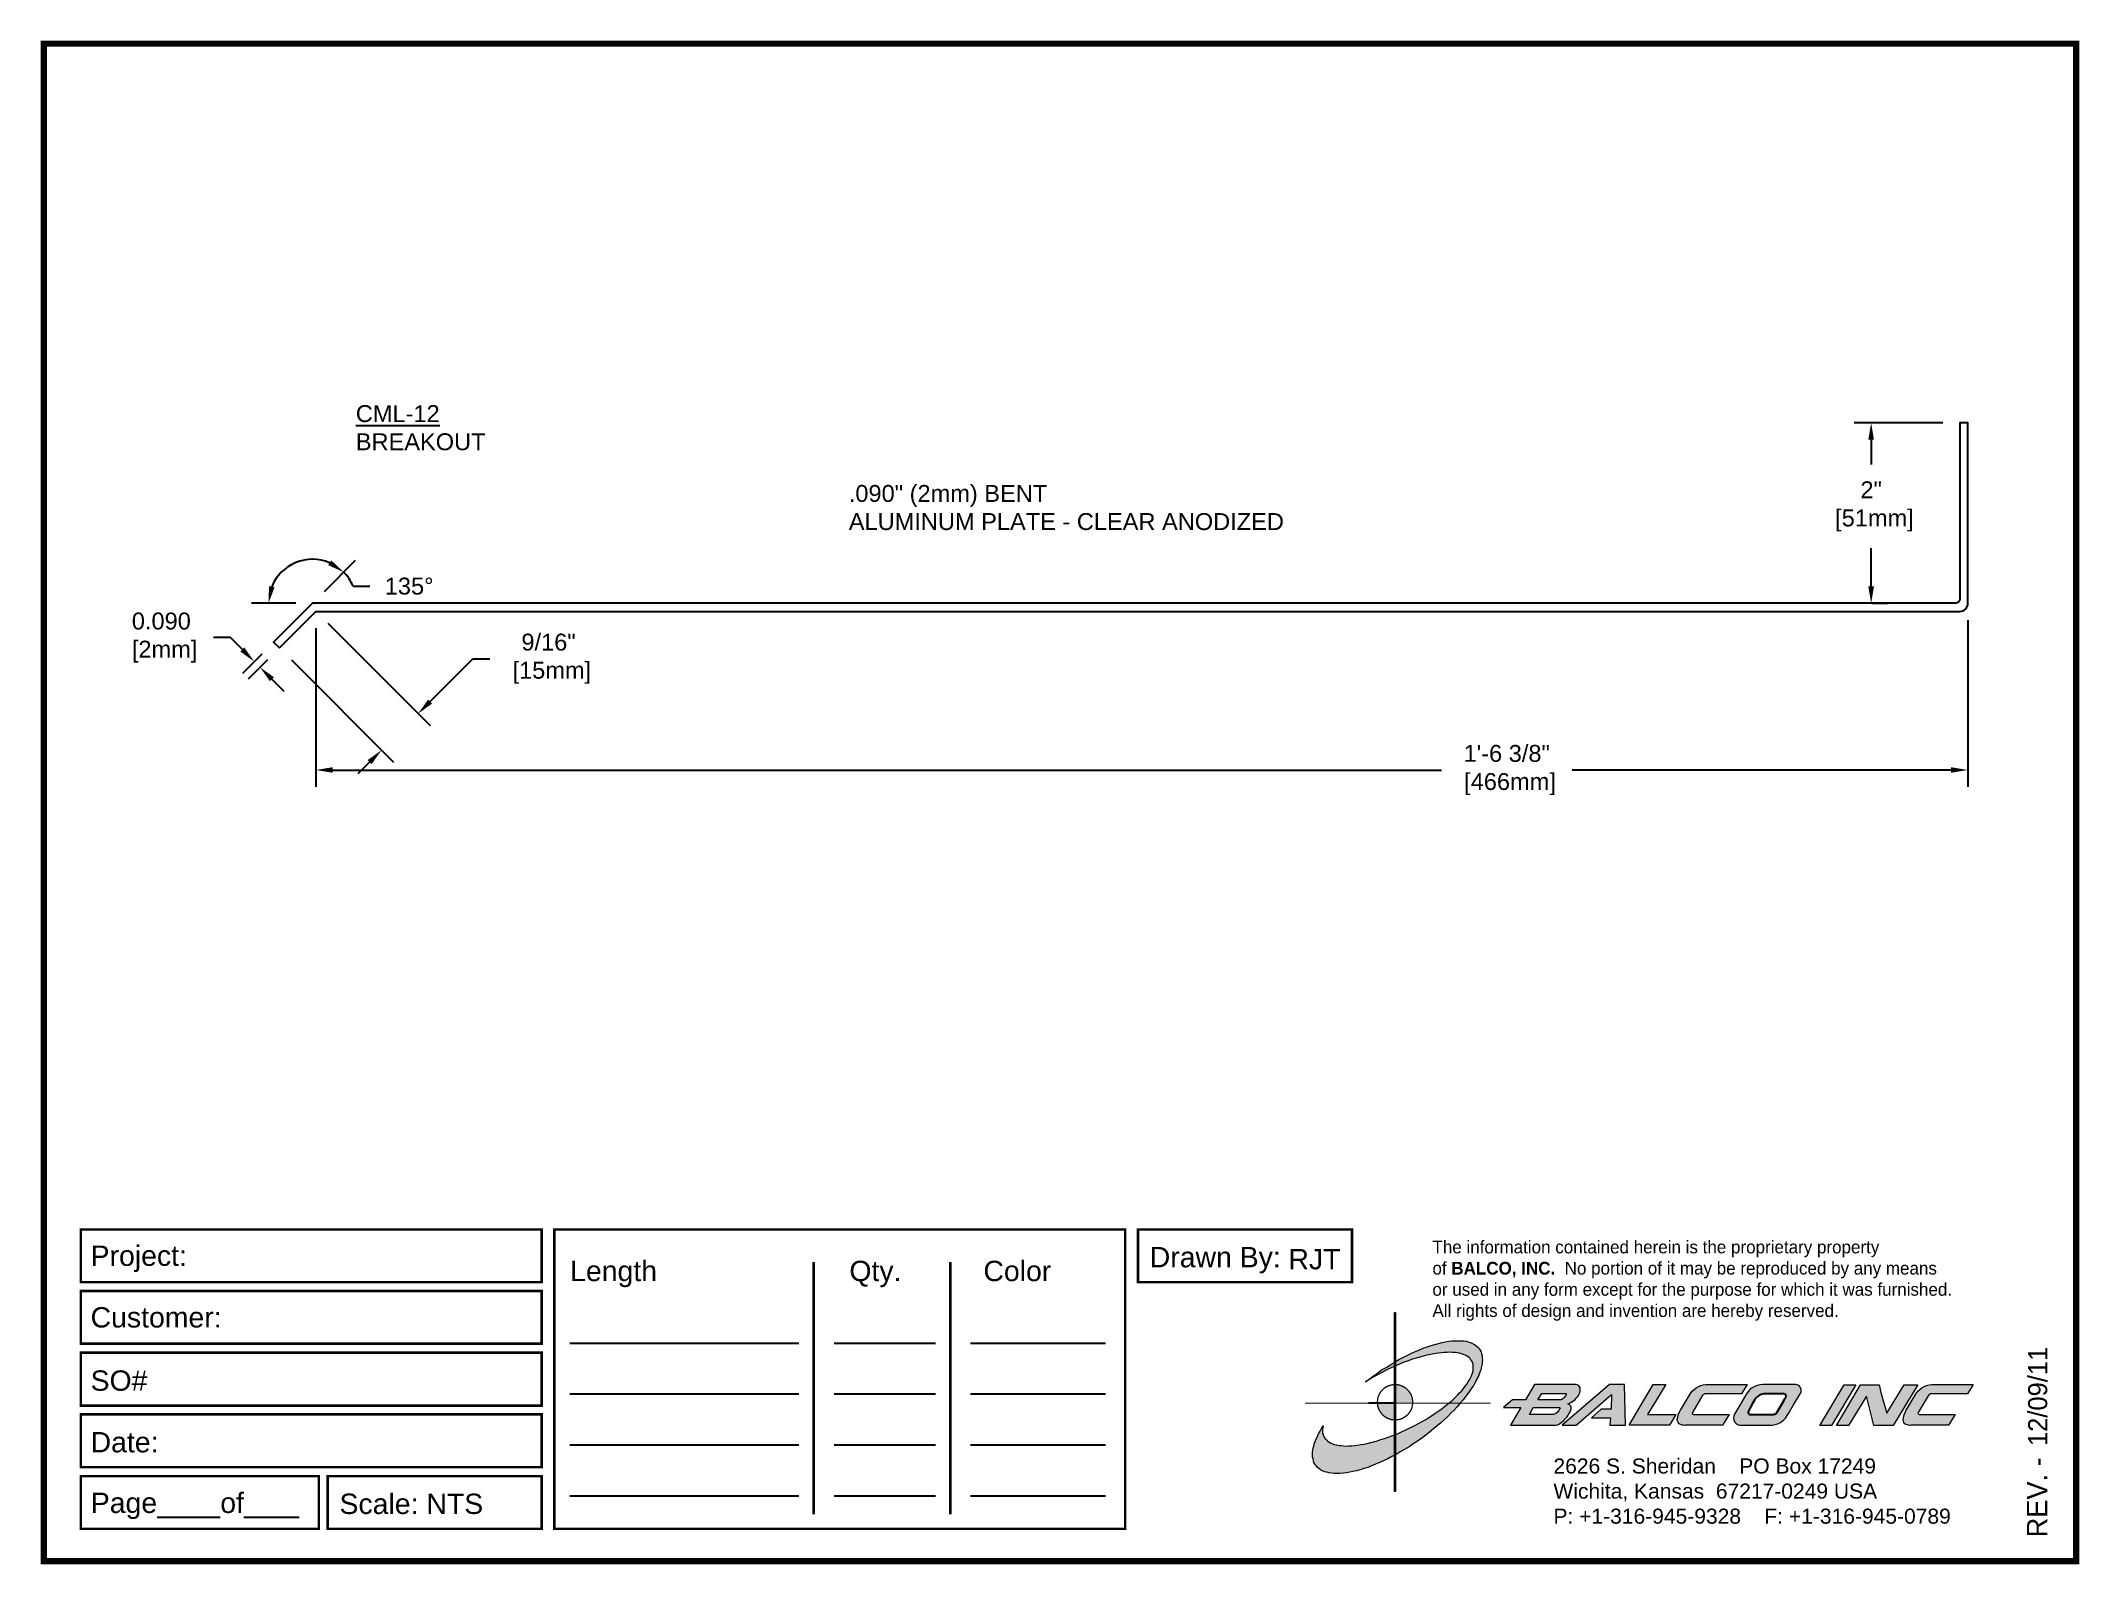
# Paper-space layout 'Breakout' of a CAD drawing. Header units: inches. Extents: x 0 to 10, y 0 to 7.5.
# The model-space entities are those that its viewports show. They can reach past a viewport. Long polylines and large blocks are cut down to what shows.
import ezdxf

# ---------------------------------------------------------------- set-up
doc = ezdxf.new("R2010")
doc.units = ezdxf.units.IN
doc.header["$MEASUREMENT"] = 0
for name, color, linetype in [('Border', 7, 'Continuous'), ('Dimensions', 3, 'Continuous'), ('Metals', 7, 'Continuous'), ('TEXT', 2, 'Continuous')]:
    doc.layers.add(name, color=color, linetype=linetype)
doc.styles.add('ARIAL', font='arial.ttf')
doc.styles.add('Copyright', font='ERASDEMI.TTF')
doc.dimstyles.new('Arial', dxfattribs={"dimtxt": 0.1875, "dimasz": 0.1875, "dimexe": 0.1875, "dimexo": 0.1875, "dimgap": 0.1875, "dimtad": 0, "dimtih": 1, "dimtoh": 1, "dimdec": 4, "dimzin": 3, "dimdsep": 46, "dimlunit": 4, "dimtxsty": 'ARIAL', "dimcen": 0.1875, "dimadec": 0, "dimazin": 0, "dimtfac": 1, "dimtdec": 4, "dimtofl": 0, "dimtmove": 0, "dimatfit": 3, "dimfxl": 0, "dimfrac": 2, "dimtolj": 1, "dimtzin": 0, "dimarcsym": 0})

# ---------------------------------------------------------------- blocks, each defined once
blk = doc.blocks.new('ACADlogo')
h = blk.add_hatch(color=256)
h.paths.add_polyline_path([(-3.346, 1.223), (-3.351, 1.223), (-3.351, 0.979), (-3.346, 0.982)])
h.paths.add_polyline_path([(-3.346, 0.961), (-3.351, 0.959), (-3.351, 0.868), (-3.346, 0.868)])
h.paths.add_polyline_path([(-3.346, 0.777), (-3.351, 0.777), (-3.351, 0.699), (-3.351, 0.695), (-3.35, 0.695), (-3.346, 0.695)])
h.paths.add_polyline_path([(-3.346, 0.864), (-3.346, 0.868), (-3.35, 0.868), (-3.351, 0.868), (-3.351, 0.777), (-3.346, 0.777), (-3.346, 0.778), (-3.348, 0.778)])
h.paths.add_polyline_path([(-3.346, 0.524), (-3.351, 0.521), (-3.351, 0.342), (-3.346, 0.342)])
h.paths.add_polyline_path([(-3.346, 0.695), (-3.351, 0.695), (-3.351, 0.621), (-3.346, 0.623)])
h.paths.add_polyline_path([(-3.346, 0.623), (-3.351, 0.621), (-3.351, 0.521), (-3.346, 0.524)])
h.paths.add_polyline_path([(-3.346, 0.982), (-3.351, 0.979), (-3.351, 0.959), (-3.346, 0.961)])
h = blk.add_hatch(color=175)
h.paths.add_polyline_path([(-3.518, 0.573), (-3.534, 0.571), (-3.548, 0.569), (-3.562, 0.567), (-3.576, 0.567), (-3.589, 0.566), (-3.602, 0.567), (-3.614, 0.568), (-3.625, 0.569), (-3.636, 0.572), (-3.646, 0.574), (-3.656, 0.577), (-3.664, 0.581), (-3.673, 0.585), (-3.679, 0.589), (-3.685, 0.595), (-3.688, 0.598), (-3.691, 0.6), (-3.695, 0.607), (-3.699, 0.614), (-3.703, 0.621), (-3.704, 0.626), (-3.705, 0.631), (-3.706, 0.637), (-3.706, 0.642), (-3.705, 0.648), (-3.705, 0.653), (-3.703, 0.659), (-3.702, 0.665), (-3.71, 0.652), (-3.717, 0.639), (-3.725, 0.626), (-3.731, 0.613), (-3.737, 0.601), (-3.741, 0.589), (-3.746, 0.577), (-3.749, 0.566), (-3.751, 0.555), (-3.753, 0.544), (-3.754, 0.538), (-3.754, 0.533), (-3.755, 0.523), (-3.754, 0.513), (-3.753, 0.508), (-3.752, 0.503), (-3.75, 0.494), (-3.748, 0.486), (-3.743, 0.477), (-3.74, 0.473), (-3.738, 0.469), (-3.734, 0.465), (-3.73, 0.461), (-3.723, 0.455), (-3.715, 0.449), (-3.706, 0.445), (-3.695, 0.44), (-3.685, 0.437), (-3.674, 0.434), (-3.661, 0.432), (-3.648, 0.431), (-3.634, 0.431), (-3.62, 0.431), (-3.604, 0.433), (-3.588, 0.435), (-3.572, 0.438), (-3.556, 0.441), (-3.538, 0.445), (-3.52, 0.449), (-3.503, 0.456), (-3.483, 0.461), (-3.464, 0.469), (-3.445, 0.477), (-3.426, 0.485), (-3.406, 0.494), (-3.385, 0.503), (-3.364, 0.514), (-3.351, 0.521), (-3.351, 0.621), (-3.364, 0.616), (-3.382, 0.609), (-3.4, 0.603), (-3.418, 0.598), (-3.436, 0.592), (-3.453, 0.587), (-3.47, 0.583), (-3.486, 0.579), (-3.503, 0.576)])
h.paths.add_polyline_path([(-3.215, 0.687), (-3.251, 0.667), (-3.289, 0.649), (-3.327, 0.631), (-3.345, 0.623), (-3.346, 0.623), (-3.346, 0.524), (-3.343, 0.525), (-3.323, 0.537), (-3.302, 0.549), (-3.28, 0.563), (-3.259, 0.577), (-3.238, 0.59), (-3.218, 0.605), (-3.198, 0.62), (-3.179, 0.635), (-3.16, 0.65), (-3.141, 0.665), (-3.123, 0.681), (-3.106, 0.696), (-3.089, 0.712), (-3.074, 0.727), (-3.058, 0.743), (-3.043, 0.759), (-3.03, 0.775), (-3.028, 0.777), (-3.085, 0.777), (-3.091, 0.772), (-3.105, 0.761), (-3.118, 0.75), (-3.134, 0.739), (-3.149, 0.729), (-3.165, 0.718), (-3.182, 0.707), (-3.198, 0.697)])
h.paths.add_polyline_path([(-2.921, 1.009), (-2.922, 1.015), (-2.924, 1.02), (-2.926, 1.029), (-2.931, 1.038), (-2.934, 1.043), (-2.936, 1.047), (-2.94, 1.05), (-2.943, 1.054), (-2.951, 1.06), (-2.959, 1.066), (-2.968, 1.071), (-2.978, 1.075), (-2.989, 1.079), (-3, 1.081), (-3.013, 1.083), (-3.026, 1.084), (-3.04, 1.084), (-3.054, 1.084), (-3.07, 1.083), (-3.085, 1.081), (-3.102, 1.079), (-3.118, 1.075), (-3.136, 1.07), (-3.153, 1.066), (-3.171, 1.06), (-3.191, 1.054), (-3.21, 1.047), (-3.229, 1.039), (-3.248, 1.031), (-3.268, 1.022), (-3.289, 1.012), (-3.31, 1.002), (-3.33, 0.991), (-3.346, 0.982), (-3.346, 0.961), (-3.342, 0.962), (-3.323, 0.971), (-3.305, 0.978), (-3.287, 0.984), (-3.268, 0.991), (-3.251, 0.996), (-3.234, 1.002), (-3.216, 1.007), (-3.199, 1.011), (-3.182, 1.015), (-3.167, 1.018), (-3.15, 1.021), (-3.136, 1.023), (-3.121, 1.025), (-3.107, 1.026), (-3.093, 1.026), (-3.079, 1.027), (-3.067, 1.026), (-3.054, 1.026), (-3.043, 1.025), (-3.032, 1.022), (-3.022, 1.02), (-3.013, 1.016), (-3.004, 1.013), (-2.997, 1.009), (-2.989, 1.005), (-2.983, 0.999), (-2.98, 0.996), (-2.978, 0.994), (-2.973, 0.987), (-2.969, 0.981), (-2.967, 0.973), (-2.965, 0.965), (-2.964, 0.957), (-2.964, 0.949), (-2.964, 0.944), (-2.965, 0.94), (-2.967, 0.93), (-2.969, 0.921), (-2.973, 0.911), (-2.978, 0.901), (-2.983, 0.891), (-2.989, 0.881), (-2.996, 0.871), (-3.004, 0.86), (-3.012, 0.849), (-3.021, 0.838), (-3.032, 0.827), (-3.042, 0.816), (-3.053, 0.805), (-3.065, 0.794), (-3.077, 0.783), (-3.085, 0.777), (-3.028, 0.777), (-3.016, 0.791), (-3.004, 0.806), (-2.992, 0.822), (-2.981, 0.837), (-2.971, 0.852), (-2.962, 0.866), (-2.954, 0.882), (-2.946, 0.896), (-2.939, 0.91), (-2.934, 0.924), (-2.929, 0.938), (-2.926, 0.944), (-2.925, 0.951), (-2.922, 0.963), (-2.92, 0.975), (-2.92, 0.982), (-2.919, 0.987), (-2.92, 0.999), (-2.92, 1.005)])
h.paths.add_polyline_path([(-3.372, 0.966), (-3.393, 0.953), (-3.415, 0.94), (-3.435, 0.925), (-3.455, 0.911), (-3.475, 0.897), (-3.494, 0.882), (-3.468, 0.898), (-3.439, 0.915), (-3.41, 0.93), (-3.396, 0.938), (-3.38, 0.945), (-3.351, 0.959), (-3.351, 0.979)])
h = blk.add_hatch(color=256)
h.paths.add_polyline_path([(-3.268, 0.814), (-3.27, 0.819), (-3.273, 0.824), (-3.276, 0.828), (-3.279, 0.833), (-3.282, 0.837), (-3.286, 0.841), (-3.29, 0.845), (-3.294, 0.849), (-3.298, 0.852), (-3.303, 0.855), (-3.308, 0.858), (-3.313, 0.86), (-3.318, 0.863), (-3.323, 0.864), (-3.328, 0.866), (-3.334, 0.867), (-3.339, 0.868), (-3.345, 0.868), (-3.346, 0.868), (-3.346, 0.777), (-3.335, 0.777), (-3.262, 0.777), (-3.262, 0.781), (-3.262, 0.787), (-3.263, 0.792), (-3.264, 0.798), (-3.265, 0.803), (-3.266, 0.808)])
h.paths.add_polyline_path([(-3.351, 0.777), (-3.436, 0.777), (-3.435, 0.773), (-3.435, 0.768), (-3.434, 0.762), (-3.432, 0.757), (-3.431, 0.752), (-3.428, 0.747), (-3.426, 0.742), (-3.423, 0.737), (-3.42, 0.732), (-3.417, 0.728), (-3.414, 0.723), (-3.41, 0.719), (-3.406, 0.716), (-3.401, 0.712), (-3.397, 0.709), (-3.392, 0.706), (-3.387, 0.704), (-3.382, 0.701), (-3.377, 0.699), (-3.372, 0.698), (-3.367, 0.696), (-3.361, 0.695), (-3.356, 0.695), (-3.351, 0.695)])
h.paths.add_polyline_path([(-3.346, 0.868), (-3.35, 0.868), (-3.351, 0.868), (-3.351, 0.777), (-3.346, 0.777)])
h = blk.add_hatch(color=256)
h.paths.add_polyline_path([(-2.438, 0.844, 0.412988), (-2.461, 0.869), (-2.663, 0.869), (-2.707, 0.794), (-2.771, 0.794), (-2.815, 0.755), (-2.73, 0.755), (-2.781, 0.668), (-2.563, 0.668, 0.107996), (-2.538, 0.677, 0.108939), (-2.494, 0.724, 0.080345), (-2.483, 0.745, 0.419497), (-2.499, 0.773, 0.149928), (-2.447, 0.815, 0.134283)])
h.paths.add_polyline_path([(-2.507, 0.821, -0.209012), (-2.532, 0.794), (-2.538, 0.794), (-2.646, 0.794), (-2.627, 0.825), (-2.51, 0.825, -0.56619)], flags=16)
h.paths.add_polyline_path([(-2.538, 0.75, -0.241309), (-2.569, 0.722), (-2.688, 0.722), (-2.669, 0.755), (-2.541, 0.755, -0.56619)], flags=16)
for points in [[(-2.285, 0.819), (-2.287, 0.748), (-2.335, 0.748), (-2.383, 0.705), (-2.29, 0.705), (-2.292, 0.668), (-2.215, 0.668), (-2.221, 0.869), (-2.295, 0.869), (-2.527, 0.668), (-2.458, 0.668)], [(-2.018, 0.869), (-2.079, 0.869), (-2.198, 0.668), (-2, 0.668), (-1.968, 0.722), (-2.107, 0.722), (-2.085, 0.759), (-2.064, 0.794)], [(-1.617, 0.869), (-1.807, 0.869, 0.270182), (-1.896, 0.825), (-1.946, 0.742, 0.109019), (-1.961, 0.695, 0.340665), (-1.945, 0.672, 0.129907), (-1.923, 0.668), (-1.738, 0.668), (-1.706, 0.722), (-1.878, 0.722), (-1.882, 0.722, -0.601242), (-1.887, 0.731), (-1.838, 0.813, -0.253048), (-1.821, 0.823), (-1.645, 0.823)], [(-1.083, 0.867), (-1.14, 0.867), (-1.261, 0.667), (-1.26, 0.667), (-1.202, 0.667)], [(-0.96, 0.83), (-0.969, 0.867), (-1.061, 0.867), (-1.179, 0.667), (-1.12, 0.667), (-1.031, 0.812), (-0.995, 0.667), (-0.9, 0.667), (-0.778, 0.867), (-0.846, 0.867), (-0.931, 0.727), (-0.951, 0.795)], [(-0.507, 0.869), (-0.697, 0.869, 0.270182), (-0.786, 0.825), (-0.836, 0.742, 0.109019), (-0.85, 0.695, 0.340665), (-0.835, 0.672, 0.129907), (-0.812, 0.668), (-0.628, 0.668), (-0.595, 0.722), (-0.768, 0.722), (-0.772, 0.722, -0.601242), (-0.777, 0.731), (-0.728, 0.813, -0.253048), (-0.71, 0.823), (-0.534, 0.823)], [(-3.346, 0.623), (-3.351, 0.621), (-3.351, 0.521), (-3.346, 0.524)]]:
    blk.add_hatch(color=256).paths.add_polyline_path(points)
h = blk.add_hatch(color=256)
h.paths.add_polyline_path([(-1.377, 0.868), (-1.383, 0.868), (-1.383, 0.868), (-1.44, 0.868), (-1.492, 0.868), (-1.541, 0.868, 0.297712), (-1.628, 0.811), (-1.68, 0.723, 0.585116), (-1.646, 0.668), (-1.506, 0.668, 0.210586), (-1.429, 0.703), (-1.415, 0.726), (-1.389, 0.769), (-1.352, 0.831, 0.4352)])
h.paths.add_polyline_path([(-1.437, 0.823, -0.603783), (-1.428, 0.805), (-1.431, 0.801), (-1.434, 0.796), (-1.438, 0.789), (-1.474, 0.728, -0.229001), (-1.489, 0.722), (-1.494, 0.722), (-1.501, 0.722), (-1.597, 0.722), (-1.604, 0.722, -0.492401), (-1.613, 0.734), (-1.601, 0.757), (-1.591, 0.775), (-1.582, 0.791, -0.238368), (-1.535, 0.823)], flags=16)
for q in [(-3.48, 0.777), (-3.351, 0.642)]:
    blk.add_line((-3.351, 0.777), q)
at = {"color": 7, "lineweight": 0}
for points in [[(-3.351, 1.223), (-3.346, 1.223), (-3.346, 0.342), (-3.351, 0.342), (-3.351, 1.223)], [(-2.292, 0.668), (-2.215, 0.668), (-2.221, 0.869), (-2.295, 0.869), (-2.527, 0.668), (-2.458, 0.668), (-2.285, 0.819), (-2.287, 0.748), (-2.286, 0.748), (-2.335, 0.748), (-2.383, 0.705), (-2.29, 0.705), (-2.292, 0.668), (-2.292, 0.668)], [(-2.198, 0.668), (-2.079, 0.869), (-2.018, 0.869), (-2.064, 0.794), (-2.085, 0.759), (-2.107, 0.722), (-1.968, 0.722), (-2, 0.668), (-2.198, 0.668), (-2.198, 0.668)], [(-1.383, 0.868), (-1.383, 0.868)], [(-1.261, 0.667), (-1.14, 0.867), (-1.083, 0.867), (-1.202, 0.667), (-1.26, 0.667), (-1.261, 0.667), (-1.261, 0.667)], [(-0.9, 0.667), (-0.995, 0.667), (-1.031, 0.812), (-1.12, 0.667), (-1.179, 0.667), (-1.061, 0.867), (-0.969, 0.867), (-0.96, 0.83), (-0.951, 0.795), (-0.931, 0.727), (-0.846, 0.867), (-0.778, 0.867), (-0.9, 0.667), (-0.9, 0.667)]]:
    blk.add_lwpolyline(points, dxfattribs=at)
at = {"color": 175, "lineweight": 0}
blk.add_lwpolyline([(-2.926, 1.029), (-2.924, 1.02), (-2.922, 1.015), (-2.921, 1.009), (-2.92, 1.005), (-2.92, 0.999), (-2.919, 0.987), (-2.92, 0.982), (-2.92, 0.975), (-2.922, 0.963), (-2.925, 0.951), (-2.926, 0.944), (-2.929, 0.938), (-2.934, 0.924), (-2.939, 0.91), (-2.946, 0.896), (-2.954, 0.882), (-2.962, 0.866), (-2.971, 0.852), (-2.981, 0.837), (-2.992, 0.822), (-3.004, 0.806), (-3.016, 0.791), (-3.03, 0.775), (-3.043, 0.759), (-3.058, 0.743), (-3.074, 0.727), (-3.089, 0.712), (-3.106, 0.696), (-3.123, 0.681), (-3.141, 0.665), (-3.16, 0.65), (-3.179, 0.635), (-3.198, 0.62), (-3.218, 0.605), (-3.238, 0.59), (-3.259, 0.577), (-3.28, 0.563), (-3.302, 0.549), (-3.323, 0.537), (-3.343, 0.525), (-3.364, 0.514), (-3.385, 0.503), (-3.406, 0.494), (-3.426, 0.485), (-3.445, 0.477), (-3.464, 0.469), (-3.483, 0.461), (-3.503, 0.456), (-3.52, 0.449), (-3.538, 0.445), (-3.556, 0.441), (-3.572, 0.438), (-3.588, 0.435), (-3.604, 0.433), (-3.62, 0.431), (-3.634, 0.431), (-3.648, 0.431), (-3.661, 0.432), (-3.674, 0.434), (-3.685, 0.437), (-3.695, 0.44), (-3.706, 0.445), (-3.715, 0.449), (-3.723, 0.455), (-3.73, 0.461), (-3.734, 0.465), (-3.738, 0.469), (-3.74, 0.473), (-3.743, 0.477), (-3.748, 0.486), (-3.75, 0.494), (-3.752, 0.503), (-3.753, 0.508), (-3.754, 0.513), (-3.755, 0.523), (-3.754, 0.533), (-3.754, 0.538), (-3.753, 0.544), (-3.751, 0.555), (-3.749, 0.566), (-3.746, 0.577), (-3.741, 0.589), (-3.737, 0.601), (-3.731, 0.613), (-3.725, 0.626), (-3.717, 0.639), (-3.71, 0.652), (-3.702, 0.665), (-3.703, 0.659), (-3.705, 0.653), (-3.705, 0.648), (-3.706, 0.642), (-3.706, 0.637), (-3.705, 0.631), (-3.704, 0.626), (-3.703, 0.621), (-3.699, 0.614), (-3.695, 0.607), (-3.691, 0.6), (-3.688, 0.598), (-3.685, 0.595), (-3.679, 0.589), (-3.673, 0.585), (-3.664, 0.581), (-3.656, 0.577), (-3.646, 0.574), (-3.636, 0.572), (-3.625, 0.569), (-3.614, 0.568), (-3.602, 0.567), (-3.589, 0.566), (-3.576, 0.567), (-3.562, 0.567), (-3.548, 0.569), (-3.534, 0.571), (-3.518, 0.573), (-3.503, 0.576), (-3.486, 0.579), (-3.47, 0.583), (-3.453, 0.587), (-3.436, 0.592), (-3.418, 0.598), (-3.4, 0.603), (-3.382, 0.609), (-3.364, 0.616), (-3.345, 0.623), (-3.327, 0.631), (-3.289, 0.649), (-3.251, 0.667), (-3.215, 0.687), (-3.198, 0.697), (-3.182, 0.707), (-3.165, 0.718), (-3.149, 0.729), (-3.134, 0.739), (-3.118, 0.75), (-3.105, 0.761), (-3.091, 0.772), (-3.077, 0.783), (-3.065, 0.794), (-3.053, 0.805), (-3.042, 0.816), (-3.032, 0.827), (-3.021, 0.838), (-3.012, 0.849), (-3.004, 0.86), (-2.996, 0.871), (-2.989, 0.881), (-2.983, 0.891), (-2.978, 0.901), (-2.973, 0.911), (-2.969, 0.921), (-2.967, 0.93), (-2.965, 0.94), (-2.964, 0.944), (-2.964, 0.949), (-2.964, 0.957), (-2.965, 0.965), (-2.967, 0.973), (-2.969, 0.981), (-2.973, 0.987), (-2.978, 0.994), (-2.98, 0.996), (-2.983, 0.999), (-2.989, 1.005), (-2.997, 1.009), (-3.004, 1.013), (-3.013, 1.016), (-3.022, 1.02), (-3.032, 1.022), (-3.043, 1.025), (-3.054, 1.026), (-3.067, 1.026), (-3.079, 1.027), (-3.093, 1.026), (-3.107, 1.026), (-3.121, 1.025), (-3.136, 1.023), (-3.15, 1.021), (-3.167, 1.018), (-3.182, 1.015), (-3.199, 1.011), (-3.216, 1.007), (-3.234, 1.002), (-3.251, 0.996), (-3.268, 0.991), (-3.287, 0.984), (-3.305, 0.978), (-3.323, 0.971), (-3.342, 0.962), (-3.38, 0.945), (-3.396, 0.938), (-3.41, 0.93), (-3.439, 0.915), (-3.468, 0.898), (-3.494, 0.882), (-3.475, 0.897), (-3.455, 0.911), (-3.435, 0.925), (-3.415, 0.94), (-3.393, 0.953), (-3.372, 0.966), (-3.351, 0.979), (-3.33, 0.991), (-3.31, 1.002), (-3.289, 1.012), (-3.268, 1.022), (-3.248, 1.031), (-3.229, 1.039), (-3.21, 1.047), (-3.191, 1.054), (-3.171, 1.06), (-3.153, 1.066), (-3.136, 1.07), (-3.118, 1.075), (-3.102, 1.079), (-3.085, 1.081), (-3.07, 1.083), (-3.054, 1.084), (-3.04, 1.084), (-3.026, 1.084), (-3.013, 1.083), (-3, 1.081), (-2.989, 1.079), (-2.978, 1.075), (-2.968, 1.071), (-2.959, 1.066), (-2.951, 1.06), (-2.943, 1.054), (-2.94, 1.05), (-2.936, 1.047), (-2.934, 1.043), (-2.931, 1.038), (-2.926, 1.029), (-2.926, 1.029)], dxfattribs=at)
at = {"color": 7, "lineweight": 0, "const_width": 0.0064}
blk.add_lwpolyline([(-3.262, 0.781), (-3.262, 0.787), (-3.263, 0.792), (-3.264, 0.798), (-3.265, 0.803), (-3.266, 0.808), (-3.268, 0.814), (-3.27, 0.819), (-3.273, 0.824), (-3.276, 0.828), (-3.279, 0.833), (-3.282, 0.837), (-3.286, 0.841), (-3.29, 0.845), (-3.294, 0.849), (-3.298, 0.852), (-3.303, 0.855), (-3.308, 0.858), (-3.313, 0.86), (-3.318, 0.863), (-3.323, 0.864), (-3.328, 0.866), (-3.334, 0.867), (-3.339, 0.868), (-3.345, 0.868), (-3.35, 0.868), (-3.356, 0.868), (-3.361, 0.867), (-3.367, 0.866), (-3.372, 0.865), (-3.377, 0.863), (-3.382, 0.862), (-3.387, 0.859), (-3.392, 0.857), (-3.397, 0.854), (-3.401, 0.851), (-3.406, 0.847), (-3.41, 0.843), (-3.414, 0.839), (-3.417, 0.835), (-3.42, 0.831), (-3.423, 0.826), (-3.426, 0.821), (-3.428, 0.816), (-3.431, 0.811), (-3.432, 0.806), (-3.434, 0.801), (-3.435, 0.795), (-3.435, 0.79), (-3.436, 0.784), (-3.436, 0.779), (-3.435, 0.773), (-3.435, 0.768), (-3.434, 0.762), (-3.432, 0.757), (-3.431, 0.752), (-3.428, 0.747), (-3.426, 0.742), (-3.423, 0.737), (-3.42, 0.732), (-3.417, 0.728), (-3.414, 0.723), (-3.41, 0.719), (-3.406, 0.716), (-3.401, 0.712), (-3.397, 0.709), (-3.392, 0.706), (-3.387, 0.704), (-3.382, 0.701), (-3.377, 0.699), (-3.372, 0.698), (-3.367, 0.696), (-3.361, 0.695), (-3.356, 0.695), (-3.35, 0.695), (-3.345, 0.695), (-3.339, 0.695), (-3.334, 0.696), (-3.328, 0.697), (-3.323, 0.698), (-3.318, 0.7), (-3.313, 0.702), (-3.308, 0.705), (-3.303, 0.708), (-3.298, 0.711), (-3.294, 0.714), (-3.29, 0.718), (-3.286, 0.721), (-3.282, 0.726), (-3.279, 0.73), (-3.276, 0.734), (-3.273, 0.739), (-3.27, 0.744), (-3.268, 0.749), (-3.266, 0.754), (-3.265, 0.76), (-3.264, 0.765), (-3.263, 0.77), (-3.262, 0.776), (-3.262, 0.781)], dxfattribs=at)
at = {"color": 7, "lineweight": 0}
for points in [[(-2.447, 0.815, 0.130368), (-2.438, 0.843, 0.448367), (-2.463, 0.869), (-2.663, 0.869), (-2.707, 0.794), (-2.771, 0.794), (-2.815, 0.755), (-2.73, 0.755), (-2.781, 0.668), (-2.563, 0.668, 0.107996), (-2.538, 0.677, 0.108939), (-2.494, 0.724, 0.077395), (-2.484, 0.744, 0.430878), (-2.499, 0.773, 0.149928)], [(-2.507, 0.821, -0.209012), (-2.532, 0.794), (-2.538, 0.794), (-2.646, 0.794), (-2.627, 0.825), (-2.512, 0.825), (-2.509, 0.825, -0.531288)], [(-1.838, 0.813), (-1.887, 0.731, 0.587385), (-1.882, 0.722), (-1.878, 0.722), (-1.706, 0.722), (-1.738, 0.668), (-1.923, 0.668, -0.129907), (-1.945, 0.672, -0.349839), (-1.961, 0.696, -0.107341), (-1.946, 0.742), (-1.896, 0.825, -0.270182), (-1.807, 0.869), (-1.617, 0.869), (-1.645, 0.823), (-1.821, 0.823, 0.252436)], [(-1.68, 0.723, 0.585116), (-1.646, 0.668), (-1.506, 0.668, 0.210586), (-1.429, 0.703), (-1.415, 0.726), (-1.389, 0.769), (-1.352, 0.831, 0.4352), (-1.377, 0.868), (-1.383, 0.868), (-1.383, 0.868), (-1.44, 0.868), (-1.492, 0.868), (-1.541, 0.868, 0.297712), (-1.628, 0.811)], [(-0.728, 0.813), (-0.777, 0.731, 0.587385), (-0.772, 0.722), (-0.768, 0.722), (-0.595, 0.722), (-0.628, 0.668), (-0.812, 0.668, -0.129907), (-0.835, 0.672, -0.349839), (-0.85, 0.696, -0.107341), (-0.836, 0.742), (-0.786, 0.825, -0.270182), (-0.697, 0.869), (-0.507, 0.869), (-0.534, 0.823), (-0.71, 0.823, 0.252436)], [(-2.569, 0.722), (-2.688, 0.722), (-2.669, 0.755), (-2.543, 0.755), (-2.54, 0.755, -0.531288), (-2.538, 0.75, -0.241309)]]:
    blk.add_lwpolyline(points, format="xyb", close=True, dxfattribs=at)
blk.add_lwpolyline([(-1.437, 0.823), (-1.535, 0.823, 0.238368), (-1.582, 0.791), (-1.591, 0.775), (-1.601, 0.757), (-1.613, 0.734, 0.490298), (-1.604, 0.722), (-1.597, 0.722), (-1.501, 0.722), (-1.494, 0.722), (-1.489, 0.722, 0.229001), (-1.474, 0.728), (-1.438, 0.789), (-1.434, 0.796), (-1.431, 0.801), (-1.428, 0.805, 0.603783)], format="xyb", close=True)
blk.add_lwpolyline([(-2.879, 0.777, 0.00455, 0.00455, 0), (-3.791, 0.777, 0.00183, 0.00183, 0), (-3.791, 0.777, 0.00183, 0.00183, 0)], format="xyseb", dxfattribs=at)
blk = doc.blocks.new('Quantity Data')
at = {"layer": 'Border', "color": 253}
for p, q in [((2.755, 1.254), (3.881, 1.254)), ((4.054, 1.254), (4.553, 1.254)), ((4.725, 1.254), (5.389, 1.254)), ((2.755, 1.004), (3.881, 1.004)), ((4.054, 1.004), (4.553, 1.004)), ((4.725, 1.004), (5.389, 1.004)), ((2.755, 0.754), (3.881, 0.754)), ((4.054, 0.754), (4.553, 0.754)), ((4.725, 0.754), (5.389, 0.754)), ((2.755, 0.504), (3.881, 0.504)), ((4.054, 0.504), (4.553, 0.504)), ((4.725, 0.504), (5.389, 0.504))]:
    blk.add_line(p, q, dxfattribs=at)
at = {"layer": 'Border', "const_width": 0.0125}
blk.add_lwpolyline([(5.485, 0.341), (2.678, 0.341), (2.678, 1.813), (5.485, 1.813)], close=True, dxfattribs=at)
for points in [[(3.953, 1.653), (3.953, 0.412)], [(4.625, 1.653), (4.625, 0.412)]]:
    blk.add_lwpolyline(points, dxfattribs=at)
at = {"layer": 'Border', "style": 'ARIAL'}
for s, p in [('Length', (2.756, 1.559)), ('Qty.', (4.129, 1.559)), ('Color', (4.788, 1.559))]:
    blk.add_text(s, height=0.1, dxfattribs=at).set_placement(p)
blk = doc.blocks.new('Drawn By')
at = {"layer": 'Border', "const_width": 0.0125}
blk.add_lwpolyline([(5.38, 1.813), (6.432, 1.813), (6.432, 1.554), (5.38, 1.554)], close=True, dxfattribs=at)
at = {"layer": 'Border', "style": 'ARIAL'}
blk.add_text('Drawn By: ', height=0.1, dxfattribs=at).set_placement((5.438, 1.627))
blk.add_attdef('XXX', (6.12, 1.617), '', height=0.1, dxfattribs=at)
blk = doc.blocks.new('Project Info')
at = {"layer": 'Border', "const_width": 0.0125}
for points in [[(0.182, 1.813), (2.448, 1.813), (2.448, 1.554), (0.182, 1.554)], [(0.182, 1.51), (2.448, 1.51), (2.448, 1.251), (0.182, 1.251)], [(0.182, 1.207), (2.448, 1.207), (2.448, 0.947), (0.182, 0.947)], [(0.182, 0.904), (2.448, 0.904), (2.448, 0.644), (0.182, 0.644)], [(0.182, 0.6), (1.352, 0.6), (1.352, 0.341), (0.182, 0.341)], [(1.396, 0.6), (2.448, 0.6), (2.448, 0.341), (1.396, 0.341)]]:
    blk.add_lwpolyline(points, close=True, dxfattribs=at)
at = {"layer": 'Border', "style": 'ARIAL'}
for s, p in [('Project:', (0.23, 1.634)), ('Customer:', (0.23, 1.331)), ('SO#', (0.23, 1.02)), ('Date:', (0.23, 0.717)), ('Page%%u        %%uof%%u       ', (0.231, 0.419)), ('Scale: NTS', (1.454, 0.414))]:
    blk.add_text(s, height=0.1, dxfattribs=at).set_placement(p)
blk = doc.blocks.new('REV')
at = {"style": 'Copyright'}
blk.add_text('REV. -', height=0.1, rotation=90, dxfattribs=at).set_placement((-0.142, 0.117))
at = {"style": 'Copyright', "flags": 4}
blk.add_attdef('REVISIONDATE', (-0.142, 0.566), '', height=0.0938, rotation=90, dxfattribs=at)
blk = doc.blocks.new('*D16')
at = {"layer": 'Defpoints', "color": 0}
for p in [(41.628, 55.115), (41.223, 54.71), (42.358, 53.575)]:
    blk.add_point(p, dxfattribs=at)
at = {"layer": 'Dimensions', "color": 0, "lineweight": -2}
for p, q in [((41.761, 54.983), (42.896, 53.848)), ((41.356, 54.577), (42.491, 53.442)), ((42.896, 54.113), (43.373, 54.59)), ((43.373, 54.59), (43.56, 54.59)), ((42.225, 53.442), (42.093, 53.31))]:
    blk.add_line(p, q, dxfattribs=at)
at = {"layer": 'Dimensions', "color": 0}
for points in [[(42.874, 54.135), (42.918, 54.091), (42.763, 53.98)], [(42.203, 53.464), (42.248, 53.42), (42.358, 53.575)]]:
    blk.add_solid(points, dxfattribs=at)
at = {"layer": 'Dimensions', "color": 0, "insert": (44.212, 54.59), "char_height": 0.1875, "attachment_point": 5, "style": 'ARIAL'}
blk.add_mtext('\\A1;9/16"\\P [15mm]', dxfattribs=at)
blk = doc.blocks.new('*D17')
at = {"layer": 'Defpoints', "color": 0}
for p in [(41.628, 55.115), (59.972, 55.205), (59.972, 53.354)]:
    blk.add_point(p, dxfattribs=at)
at = {"layer": 'Dimensions', "color": 0, "lineweight": -2}
for p, q in [((59.972, 55.018), (59.972, 53.167)), ((41.628, 54.928), (41.628, 53.167)), ((41.816, 53.354), (54.127, 53.354)), ((59.785, 53.354), (55.577, 53.354))]:
    blk.add_line(p, q, dxfattribs=at)
at = {"layer": 'Dimensions', "color": 0}
for points in [[(41.816, 53.385), (41.816, 53.323), (41.628, 53.354)], [(59.785, 53.385), (59.785, 53.323), (59.972, 53.354)]]:
    blk.add_solid(points, dxfattribs=at)
at = {"layer": 'Dimensions', "color": 0, "insert": (54.852, 53.354), "char_height": 0.1875, "attachment_point": 5, "style": 'ARIAL'}
blk.add_mtext('\\A1;1\'-6 3/8"\\P [466mm]', dxfattribs=at)
blk = doc.blocks.new('*D18')
at = {"layer": 'Defpoints', "color": 0}
for p in [(59.882, 57.209), (58.728, 55.205), (58.899, 55.205)]:
    blk.add_point(p, dxfattribs=at)
at = {"layer": 'Dimensions', "color": 0, "lineweight": -2}
for p, q in [((59.695, 57.209), (58.711, 57.209)), ((58.899, 57.022), (58.899, 56.746)), ((58.899, 55.393), (58.899, 55.817)), ((58.915, 55.205), (59.086, 55.205))]:
    blk.add_line(p, q, dxfattribs=at)
at = {"layer": 'Dimensions', "color": 0}
for points in [[(58.867, 57.022), (58.93, 57.022), (58.899, 57.209)], [(58.867, 55.393), (58.93, 55.393), (58.899, 55.205)]]:
    blk.add_solid(points, dxfattribs=at)
at = {"layer": 'Dimensions', "color": 0, "insert": (58.899, 56.281), "char_height": 0.1875, "attachment_point": 5, "style": 'ARIAL'}
blk.add_mtext('\\A1;2"\\P [51mm]', dxfattribs=at)
blk = doc.blocks.new('*D19')
at = {"layer": 'Defpoints', "color": 0}
for p in [(41.246, 55.551), (41.591, 55.205), (41.591, 55.205), (46.21, 55.205), (41.159, 54.774)]:
    blk.add_point(p, dxfattribs=at)
at = {"layer": 'Dimensions', "color": 0, "lineweight": -2}
for p, q in [((41.724, 55.338), (42.069, 55.684)), ((42.042, 55.395), (42.229, 55.395)), ((41.404, 55.205), (40.915, 55.205))]:
    blk.add_line(p, q, dxfattribs=at)
for start, end in [(67.1135, 157.8865), (22.8865, 45)]:
    blk.add_arc((41.591, 55.205), 0.489, start, end, dxfattribs=at)
at = {"layer": 'Dimensions', "color": 0}
for points in [[(41.799, 55.682), (41.764, 55.63), (41.937, 55.551)], [(41.169, 55.383), (41.108, 55.395), (41.102, 55.205)]]:
    blk.add_solid(points, dxfattribs=at)
at = {"layer": 'Dimensions', "color": 0, "insert": (42.664, 55.395), "char_height": 0.1875, "attachment_point": 5, "style": 'ARIAL'}
blk.add_mtext('\\A1;135°', dxfattribs=at)
blk = doc.blocks.new('*D20')
at = {"layer": 'Defpoints', "color": 0}
for p in [(40.944, 54.558), (41.159, 54.774), (41.223, 54.71)]:
    blk.add_point(p, dxfattribs=at)
at = {"layer": 'Dimensions', "color": 0, "lineweight": -2}
for p, q in [((40.679, 54.824), (40.492, 54.824)), ((40.812, 54.691), (40.679, 54.824)), ((41.027, 54.641), (40.812, 54.426)), ((41.091, 54.577), (40.875, 54.362)), ((41.141, 54.362), (41.273, 54.23))]:
    blk.add_line(p, q, dxfattribs=at)
at = {"layer": 'Dimensions', "color": 0}
for points in [[(40.834, 54.713), (40.79, 54.669), (40.944, 54.558)], [(41.163, 54.384), (41.118, 54.34), (41.008, 54.495)]]:
    blk.add_solid(points, dxfattribs=at)
at = {"layer": 'Dimensions', "color": 0, "insert": (39.912, 54.824), "char_height": 0.1875, "attachment_point": 5, "style": 'ARIAL'}
blk.add_mtext('\\A1;0.090\\P [2mm]', dxfattribs=at)

msp = doc.modelspace()

# ---------------------------------------------------------------- linework, layer by layer
at = {"layer": 'Metals'}
msp.add_lwpolyline([(41.22311, 54.70993), (41.62844, 55.11526), (59.88247, 55.11526, 0.41421356), (59.97247, 55.20526), (59.97247, 57.20901), (59.88247, 57.20901), (59.88247, 55.25026, -0.41421356), (59.83747, 55.20526), (41.59116, 55.20526), (41.15947, 54.77357)], format="xyb", close=True, dxfattribs=at)

# ---------------------------------------------------------------- texts
at = {"layer": 'TEXT', "char_height": 0.25, "width": 9.6875, "attachment_point": 1, "style": 'ARIAL'}
for s, insert in [('{\\H0.75x;\\LCML-12\\P\\lBREAKOUT}', (42.07159, 57.40515)), ('{\\H0.75x;.090" (2mm) BENT\\PALUMINUM PLATE - CLEAR ANODIZED }', (47.54619, 56.51902))]:
    msp.add_mtext(s, dxfattribs=dict(at, insert=insert))

# ---------------------------------------------------------------- dimensions: what is measured, and where the dimension line sits
at = {"layer": 'Dimensions'}
for base, p1, p2, angle, override, picture, middle, dimtype in [((58.8986412415, 55.2052574432), (59.8824732316, 57.2090074432), (58.7278469689, 55.2052574432), 90, {"dimpost": '\\X'}, '*D18', (58.8986412415, 56.2812306766), 160), ((40.94435, 54.55844), (41.22311, 54.70993), (41.15947, 54.77357), 135, {"dimdec": 3, "dimlunit": 2, "dimpost": '\\X'}, '*D20', (39.91249, 54.82361), 161), ((42.35808, 53.57496), (41.62844, 55.11526), (41.22311, 54.70993), 225, {"dimpost": '\\X'}, '*D16', (44.21242, 54.58977), 161)]:
    dim = msp.add_linear_dim(base=base, p1=p1, p2=p2, angle=angle, dimstyle='Arial', override=override, dxfattribs=at)
    dim.commit()
    dim.dimension.update_dxf_attribs({"geometry": picture, "text_midpoint": middle, "dimtype": dimtype})
dim = msp.add_angular_dim_2l(base=(41.2455, 55.55092), line1=((46.20976, 55.20526), (41.59116, 55.20526)), line2=((41.59116, 55.20526), (41.15947, 54.77357)), dimstyle='Arial', override={"dimpost": '\\X'}, dxfattribs=at)
dim.commit()
dim.dimension.update_dxf_attribs({"geometry": '*D19', "text_midpoint": (42.66445, 55.39537)})
dim = msp.add_linear_dim(base=(59.97247, 53.35401), p1=(41.62844, 55.11526), p2=(59.97247, 55.20526), dimstyle='Arial', override={"dimpost": '\\X'}, dxfattribs=at)
dim.commit()
dim.dimension.update_dxf_attribs({"geometry": '*D17', "text_midpoint": (54.85171, 53.35401), "dimtype": 160})

psp = doc.layouts.new('Breakout')

# ---------------------------------------------------------------- linework, layer by layer
at = {"layer": 'Border', "const_width": 0.03}
psp.add_lwpolyline([(0.015, 7.476), (10.008, 7.476), (10.008, 0.015), (0.015, 0.015)], close=True, dxfattribs=at)

# ---------------------------------------------------------------- block references
for name, p in [('Project Info', (0.015, -0.167)), ('Quantity Data', (-0.153, -0.167))]:
    psp.add_blockref(name, p)
psp.add_blockref('Drawn By', (0.015, -0.167)).add_auto_attribs({'XXX': 'RJT'})
at = {"layer": 'Border'}
psp.add_blockref('ACADlogo', (10.008, 0.015), dxfattribs=at)
at = {"layer": 'TEXT'}
psp.add_blockref('REV', (10.008, 0.015), dxfattribs=at).add_auto_attribs({'REVISIONDATE': '12/09/11'})

# ---------------------------------------------------------------- texts
at = {"insert": (6.843, 1.591), "char_height": 0.0625, "width": 50.295, "attachment_point": 1, "style": 'Copyright'}
psp.add_mtext('The information contained herein is the proprietary property\\Pof {\\fEras Bold ITC|b0|i0|c0|p34;BALCO, INC.}  No portion of it may be reproduced by any means\\Por used in any form except for the purpose for which it was furnished.\\PAll rights of design and invention are hereby reserved.', dxfattribs=at)
at = {"layer": 'Border', "insert": (7.438, 0.52), "char_height": 0.074, "width": 2.3438, "attachment_point": 1, "style": 'ARIAL'}
psp.add_mtext('2626 S. Sheridan    PO Box 17249\\PWichita, Kansas  67217-0249 USA \\PP: +1-316-945-9328    F: +1-316-945-0789', dxfattribs=at)

# ---------------------------------------------------------------- viewports
at = {"layer": 'Border'}
psp.add_viewport(center=(5.012, 3.745), size=(9.993, 7.46055), view_center_point=(49.89215, 52.9925), view_height=16.8485175, dxfattribs=at)

doc.saveas('drawing.dxf')
